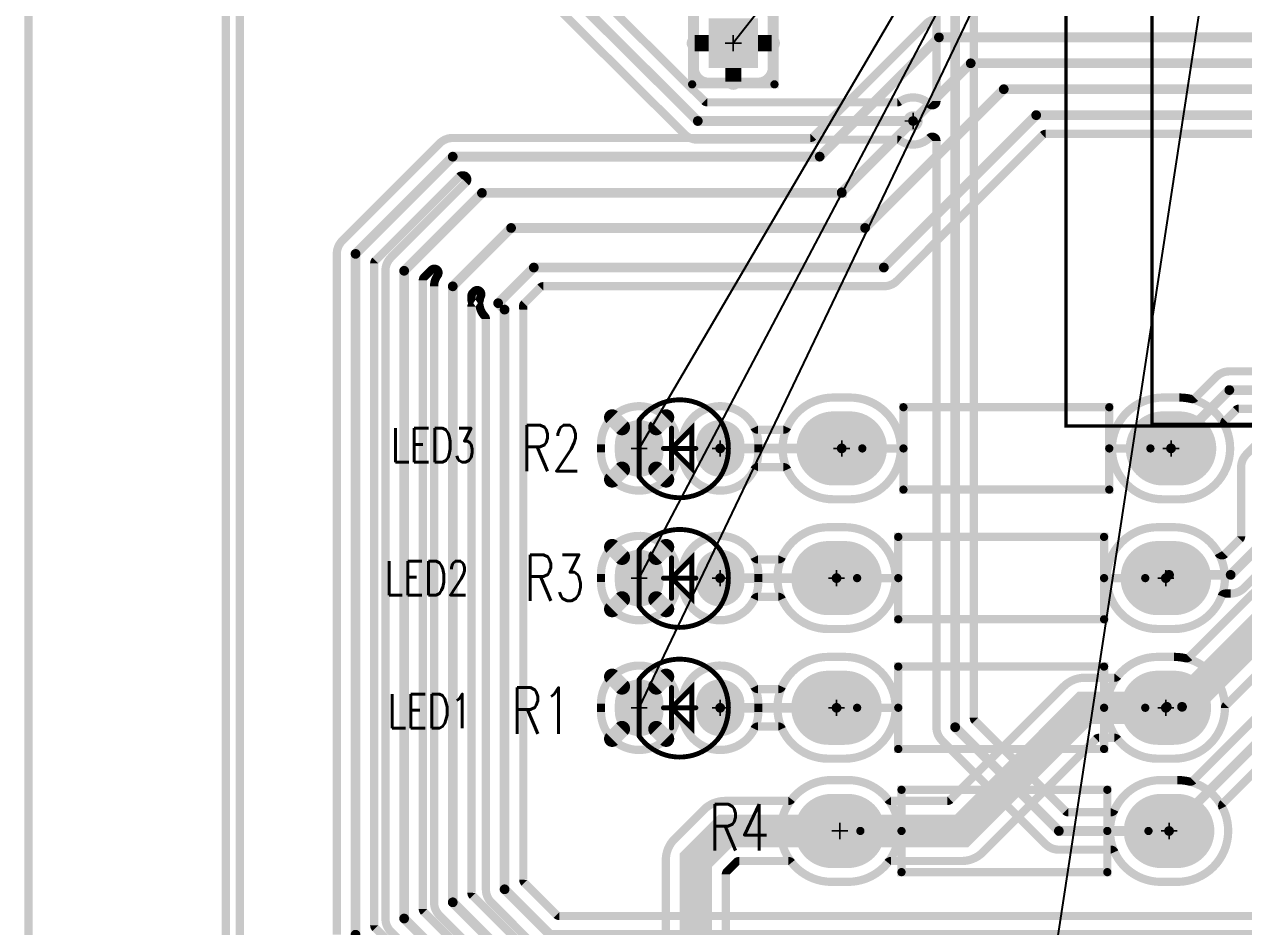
# Model space of a CAD drawing. Extents: x -6 to 155, y -5 to 91.
# Drawn here: x -6.22 to 31.4, y 27.25 to 55.08 of the extents above; entities that cross this region are included whole.
import ezdxf
from ezdxf.enums import TextEntityAlignment as Align

# ---------------------------------------------------------------- set-up
doc = ezdxf.new("R2010")
doc.units = 0
for name, pattern in [('SIG_10', [2, 1, 1]), ('SIG_11', [2, 1, 1]), ('SIG_12', [2, 1, 1]), ('SIG_13', [2, 1, 1]), ('SIG_4', [2, 1, 1]), ('SIG_5', [2, 1, 1]), ('SIG_55', [2, 1, 1]), ('SIG_56', [2, 1, 1]), ('SIG_6', [2, 1, 1]), ('SIG_7', [2, 1, 1]), ('SIG_8', [2, 1, 1]), ('SIG_9', [2, 1, 1])]:
    doc.linetypes.add(name, pattern=pattern)
for name, color, linetype in [('2D_LINE_02', 4, 'CONTINUOUS'), ('2D_LINE_26', 3, 'CONTINUOUS'), ('2D_LINE_27', 6, 'CONTINUOUS'), ('BOARD_OUTLINE_00', 254, 'CONTINUOUS'), ('DRIL_PLTE_THRU_01', 56, 'CONTINUOUS'), ('DRIL_PLTE_THRU_02', 136, 'CONTINUOUS'), ('DRIL_SYMBOL', 254, 'CONTINUOUS'), ('LINK_00', 6, 'CONTINUOUS'), ('PADS_BOT', 4, 'CONTINUOUS'), ('PADS_INNER', 2, 'CONTINUOUS'), ('PADS_TOP', 2, 'CONTINUOUS'), ('PART_NAME_01', 254, 'CONTINUOUS'), ('PART_TOP_2DLINE_00', 3, 'CONTINUOUS'), ('POUR_OUTLINE_01', 56, 'CONTINUOUS'), ('POUR_OUTLINE_02', 136, 'CONTINUOUS'), ('POUR_PADTHERM_02', 136, 'CONTINUOUS'), ('POUR_VOID_01', 56, 'CONTINUOUS'), ('POUR_VOID_02', 136, 'CONTINUOUS'), ('TRACE_01', 2, 'CONTINUOUS'), ('TRACE_02', 4, 'CONTINUOUS'), ('VIAPTS', 2, 'CONTINUOUS')]:
    doc.layers.add(name, color=color, linetype=linetype)
doc.styles.add('W0$2', font='simplex', dxfattribs={"width": 0.75})
doc.styles.add('W0$2032', font='simplex', dxfattribs={"width": 0.75})

# ---------------------------------------------------------------- blocks, each defined once
blk = doc.blocks.new('BOARD_16')
at = {"layer": 'BOARD_OUTLINE_00', "const_width": 0.254}
blk.add_lwpolyline([(77.2, -62.6), (87.2, -62.6), (87.2, -54.6), (201.2, -54.6), (201.2, -64.6), (210.2, -64.6), (210.2, -132.26), (201.2, -132.26), (201.2, -140.6), (87.2, -140.6), (87.2, -132.6), (77.2, -132.6)], close=True, dxfattribs=at)
blk = doc.blocks.new('SMOOTH_0$1')
at = {"const_width": 0.05}
blk.add_lwpolyline([(-0.025, 0, 1), (0.025, 0, 1)], format="xyb", close=True, dxfattribs=at)
blk = doc.blocks.new('DRAWING_17')
at = {"layer": '2D_LINE_02', "const_width": 0.1}
blk.add_lwpolyline([(0.545, 0), (78.475, 0), (78.475, -36.475), (0.545, -36.475)], close=True, dxfattribs=at)
at = {"layer": '2D_LINE_02'}
blk.add_blockref('SMOOTH_0$1', (0.545, -36.475), dxfattribs=at)
blk = doc.blocks.new('DRAWING_39')
at = {"layer": '2D_LINE_26', "const_width": 0.1}
blk.add_lwpolyline([(-2, 0), (78.475, 0), (78.475, -36.475), (-2, -36.475)], close=True, dxfattribs=at)
at = {"layer": '2D_LINE_26'}
blk.add_blockref('SMOOTH_0$1', (-2, -36.475), dxfattribs=at)
blk = doc.blocks.new('DRAWING_40')
at = {"layer": '2D_LINE_27', "const_width": 0.254}
blk.add_lwpolyline([(6.5, -3.5), (151.5, -3.5), (151.5, -99.5), (6.5, -99.5)], close=True, dxfattribs=at)
blk = doc.blocks.new('POUR_VOID_158')
at = {"layer": 'POUR_VOID_02', "const_width": 0.254}
blk.add_lwpolyline([(38.543, 44.833, -7.497387), (39.167, 44.833, 0.764635), (39.167, 44.587, -0.721576), (39.292, 42.334, 0.827623), (39.338, 42.089), (39.617, 42.089, -0.414214), (40.044, 41.662), (40.044, 40.138, -0.414214), (39.617, 39.711), (38.093, 39.711, -0.414214), (37.666, 40.138), (37.666, 41.662, -0.414214), (38.093, 42.089), (38.372, 42.089, 0.827623), (38.418, 42.334, -0.721576), (38.543, 44.587, 0.764635)], format="xyb", close=True, dxfattribs=at)
blk = doc.blocks.new('POUR_OUTLINE_157')
at = {"layer": 'POUR_OUTLINE_02', "const_width": 0.254}
blk.add_lwpolyline([(45.123, 39.112), (45.123, 47.308, 0.198912), (45.086, 47.398), (44.298, 48.186, 0.198912), (44.208, 48.223), (36.9, 48.223, -0.198912), (36.492, 48.392), (35.292, 49.592, -0.198912), (35.123, 50), (35.123, 51.138, 0.257032), (35.064, 51.246, -0.652293), (35.388, 53.398, 0.764635), (35.388, 53.643, -0.187436), (34.695, 54.154, 0.257032), (34.588, 54.213), (34.515, 54.213, 0.198912), (34.425, 54.176), (33.974, 53.725, 0.198912), (33.937, 53.635), (33.937, 43.163, 0.199802), (33.975, 43.073), (37.961, 39.114, 0.198023), (38.05, 39.077), (43.917, 39.077, 0.151577), (43.988, 39.099, -0.357727), (44.907, 39.021, 0.6635)], format="xyb", close=True, dxfattribs=at)
blk.add_blockref('POUR_VOID_158', (0, 0))
blk = doc.blocks.new('POUR_VOID_139')
at = {"layer": 'POUR_VOID_02', "const_width": 0.254}
blk.add_lwpolyline([(62.57, 24.157, -1), (62.57, 22.303), (55.937, 22.303, 0.198912), (55.847, 22.266), (54.061, 20.48, 0.197441), (54.024, 20.391, -0.412556), (52.454, 18.83), (51.946, 18.83, -1), (51.946, 21.97), (52.454, 21.97, -0.056436), (52.805, 21.93, 0.258248), (52.923, 21.964), (54.845, 23.885, -0.198912), (55.5, 24.157)], format="xyb", close=True, dxfattribs=at)
blk = doc.blocks.new('POUR_VOID_135')
at = {"layer": 'POUR_VOID_02', "const_width": 0.254}
blk.add_lwpolyline([(52.614, 29.97, -1), (52.614, 26.83), (52.106, 26.83, -1), (52.106, 29.97)], format="xyb", close=True, dxfattribs=at)
blk = doc.blocks.new('POUR_VOID_134')
at = {"layer": 'POUR_VOID_02', "const_width": 0.254}
blk.add_lwpolyline([(52.454, 25.97, -1), (52.454, 22.83), (51.946, 22.83, -1), (51.946, 25.97)], format="xyb", close=True, dxfattribs=at)
blk = doc.blocks.new('POUR_VOID_133')
at = {"layer": 'POUR_VOID_02', "const_width": 0.254}
blk.add_lwpolyline([(39.627, 28.525), (39.627, 28.275, -0.865103), (37.322, 27.94, 0.746091), (37.078, 27.94, -0.865103), (34.773, 28.275), (34.773, 28.525, -0.865103), (37.078, 28.86, 0.746091), (37.322, 28.86, -0.865103)], format="xyb", close=True, dxfattribs=at)
blk = doc.blocks.new('POUR_VOID_132')
at = {"layer": 'POUR_VOID_02', "const_width": 0.254}
blk.add_lwpolyline([(39.627, 24.525), (39.627, 24.275, -0.865103), (37.322, 23.94, 0.746091), (37.078, 23.94, -0.865103), (34.773, 24.275), (34.773, 24.525, -0.865103), (37.078, 24.86, 0.746091), (37.322, 24.86, -0.865103)], format="xyb", close=True, dxfattribs=at)
blk = doc.blocks.new('POUR_VOID_131')
at = {"layer": 'POUR_VOID_02', "const_width": 0.254}
blk.add_lwpolyline([(39.627, 20.525), (39.627, 20.275, -0.865103), (37.322, 19.94, 0.746091), (37.078, 19.94, -0.865103), (34.773, 20.275), (34.773, 20.525, -0.865103), (37.078, 20.86, 0.746091), (37.322, 20.86, -0.865103)], format="xyb", close=True, dxfattribs=at)
blk = doc.blocks.new('POUR_VOID_130')
at = {"layer": 'POUR_VOID_02', "const_width": 0.254}
blk.add_lwpolyline([(42.454, 29.97, -1), (42.454, 26.83), (41.946, 26.83, -1), (41.946, 29.97)], format="xyb", close=True, dxfattribs=at)
blk = doc.blocks.new('POUR_VOID_129')
at = {"layer": 'POUR_VOID_02', "const_width": 0.254}
blk.add_lwpolyline([(42.294, 25.97, -1), (42.294, 22.83), (41.786, 22.83, -1), (41.786, 25.97)], format="xyb", close=True, dxfattribs=at)
blk = doc.blocks.new('POUR_VOID_128')
at = {"layer": 'POUR_VOID_02', "const_width": 0.254}
blk.add_lwpolyline([(42.294, 21.97, -1), (42.294, 18.83), (41.786, 18.83, -1), (41.786, 21.97)], format="xyb", close=True, dxfattribs=at)
blk = doc.blocks.new('POUR_VOID_126')
at = {"layer": 'POUR_VOID_02', "const_width": 0.254}
blk.add_lwpolyline([(46.277, 47.6), (46.277, 20.092, 0.198912), (46.314, 20.002), (49.102, 17.214, 0.198912), (49.192, 17.177), (50.502, 17.177, 0.293795), (50.617, 17.251, -0.293795), (52.046, 18.17), (52.554, 18.17, -1), (52.554, 15.03), (52.046, 15.03, -0.293795), (50.617, 15.949, 0.293795), (50.502, 16.023), (48.9, 16.023, -0.198912), (48.492, 16.192), (45.292, 19.392, -0.198912), (45.123, 19.8), (45.123, 37.888, 0.6635), (44.907, 37.979, -0.357727), (43.988, 37.901, 0.151577), (43.917, 37.923), (37.76, 37.923, -0.198024), (37.353, 38.091), (32.953, 42.461, -0.199801)], format="xyb", dxfattribs=at)
blk = doc.blocks.new('POUR_VOID_124')
at = {"layer": 'POUR_VOID_02', "const_width": 0.254}
blk.add_lwpolyline([(36.773, 4), (36.773, 15.7, -0.198912), (37.045, 16.355), (37.945, 17.255, -0.198912), (38.6, 17.527), (40.556, 17.527, 0.229047), (40.656, 17.575, -0.229048), (41.886, 18.17), (42.394, 18.17, -1), (42.394, 15.03), (41.886, 15.03, -0.229048), (40.656, 15.625, 0.229047), (40.556, 15.673), (39.037, 15.673, 0.198912), (38.947, 15.636), (38.664, 15.353, 0.198912), (38.627, 15.263), (38.627, 4.437, 0.198912)], format="xyb", dxfattribs=at)
blk = doc.blocks.new('POUR_OUTLINE_98')
at = {"layer": 'POUR_OUTLINE_02', "const_width": 0.254}
blk.add_lwpolyline([(146.646, 71.973), (33.754, 71.973, 0.414214), (33.627, 71.846), (33.627, 64.4, -0.414214), (33.2, 63.973), (23.754, 63.973, 0.414214), (23.627, 63.846), (23.627, -5.046, 0.414214), (23.754, -5.173), (33.2, -5.173, -0.414214), (33.627, -5.6), (33.627, -13.046, 0.414214), (33.754, -13.173), (146.646, -13.173, 0.414214)], format="xyb", dxfattribs=at)
for name in ['POUR_VOID_126', 'POUR_VOID_130', 'POUR_VOID_135', 'POUR_VOID_133', 'POUR_VOID_129', 'POUR_VOID_134', 'POUR_VOID_132', 'POUR_VOID_139', 'POUR_VOID_124', 'POUR_VOID_131', 'POUR_VOID_128']:
    blk.add_blockref(name, (0, 0))
blk = doc.blocks.new('POUR_PADTHERM_181')
at = {"layer": 'POUR_PADTHERM_02', "const_width": 0.25}
for points in [[(35.029, 29.269), (35.331, 28.967, 1), (35.508, 29.144), (35.206, 29.446, 1), (35.029, 29.269)], [(36.694, 29.446), (36.392, 29.144, 1), (36.569, 28.967), (36.871, 29.269, 1), (36.694, 29.446)], [(35.206, 27.354), (35.508, 27.656, 1), (35.331, 27.833), (35.029, 27.531, 1), (35.206, 27.354)], [(36.871, 27.531), (36.569, 27.833, 1), (36.392, 27.656), (36.694, 27.354, 1), (36.871, 27.531)]]:
    blk.add_lwpolyline(points, format="xyb", dxfattribs=at)
blk = doc.blocks.new('POUR_PADTHERM_182')
at = {"layer": 'POUR_PADTHERM_02', "const_width": 0.25}
for points in [[(35.029, 25.269), (35.331, 24.967, 1), (35.508, 25.144), (35.206, 25.446, 1), (35.029, 25.269)], [(36.694, 25.446), (36.392, 25.144, 1), (36.569, 24.967), (36.871, 25.269, 1), (36.694, 25.446)], [(35.206, 23.354), (35.508, 23.656, 1), (35.331, 23.833), (35.029, 23.531, 1), (35.206, 23.354)], [(36.871, 23.531), (36.569, 23.833, 1), (36.392, 23.656), (36.694, 23.354, 1), (36.871, 23.531)]]:
    blk.add_lwpolyline(points, format="xyb", dxfattribs=at)
blk = doc.blocks.new('POUR_PADTHERM_200')
at = {"layer": 'POUR_PADTHERM_02', "const_width": 0.25}
for points in [[(35.029, 21.269), (35.331, 20.967, 1), (35.508, 21.144), (35.206, 21.446, 1), (35.029, 21.269)], [(36.694, 21.446), (36.392, 21.144, 1), (36.569, 20.967), (36.871, 21.269, 1), (36.694, 21.446)], [(35.206, 19.354), (35.508, 19.656, 1), (35.331, 19.833), (35.029, 19.531, 1), (35.206, 19.354)], [(36.871, 19.531), (36.569, 19.833, 1), (36.392, 19.656), (36.694, 19.354, 1), (36.871, 19.531)]]:
    blk.add_lwpolyline(points, format="xyb", dxfattribs=at)
blk = doc.blocks.new('POUR_PADTHERM_177')
at = {"layer": 'POUR_PADTHERM_02', "const_width": 0.25}
for points in [[(37.666, 40.775), (38.093, 40.775, 1), (38.093, 41.025), (37.666, 41.025, 1), (37.666, 40.775)], [(40.044, 41.025), (39.617, 41.025, 1), (39.617, 40.775), (40.044, 40.775, 1), (40.044, 41.025)], [(38.98, 39.711), (38.98, 40.138, 1), (38.73, 40.138), (38.73, 39.711, 1), (38.98, 39.711)]]:
    blk.add_lwpolyline(points, format="xyb", dxfattribs=at)
blk = doc.blocks.new('POUR_HEADER_0')
for name in ['POUR_OUTLINE_98', 'POUR_OUTLINE_157', 'POUR_PADTHERM_177', 'POUR_PADTHERM_181', 'POUR_PADTHERM_182', 'POUR_PADTHERM_200']:
    blk.add_blockref(name, (-33.2, -64.3))
blk = doc.blocks.new('POUR_VOID_57')
at = {"layer": 'POUR_VOID_01', "const_width": 0.254}
for points in [[(68.598, 10.823), (31.2, 10.823, -0.198912), (30.792, 10.992), (28.292, 13.492, -0.198912), (28.123, 13.9), (28.123, 33.88, -0.198912), (28.292, 34.288), (30.61, 36.606, 0.668179), (30.52, 36.823), (30.492, 36.823, 0.198912), (30.402, 36.786), (27.814, 34.198, 0.198912), (27.777, 34.108), (27.777, 13.692, 0.198912), (27.814, 13.602), (32.362, 9.054, 0.198912), (32.452, 9.017), (45.947, 9.017, 0.283718), (46.06, 9.087, -0.629371), (48.662, 9.041, 0.293284), (48.777, 8.967), (58.623, 8.967, 0.293284)], [(26.623, 13.4), (26.623, 34.4, -0.198912), (26.792, 34.808), (29.792, 37.808, -0.198912), (30.2, 37.977), (41.228, 37.977, 0.198912), (41.318, 38.014), (44.792, 41.488, -0.198912), (45.2, 41.657)], [(40.044, 41.662), (40.044, 40.138, -0.414214), (39.617, 39.711), (38.093, 39.711, -0.414214), (37.666, 40.138), (37.666, 41.662, -0.414214)], [(56.102, 19.586), (53.976, 17.46, 0.324921), (53.953, 17.313, -0.560028), (52.554, 15.03), (52.046, 15.03, -1), (52.046, 18.17), (52.554, 18.17, -0.059506), (52.924, 18.126, 0.261513), (53.043, 18.159), (55.492, 20.608, -0.198912)], [(55.508, 24.992), (54.608, 24.092, -0.198912), (54.2, 23.923), (54.04, 23.923, 0.311225), (53.921, 23.841, -0.311226), (52.454, 22.83), (51.946, 22.83, -1), (51.946, 25.97), (52.454, 25.97, -0.271338), (53.823, 25.168, 0.497078), (54.024, 25.14), (54.486, 25.602, 0.198912), (54.523, 25.692), (54.523, 27.815, -0.198912), (54.692, 28.223), (55.875, 29.406, 0.668179)], [(55.785, 29.623), (54.452, 29.623, 0.198912), (54.362, 29.586), (54.036, 29.26, 0.324921), (54.013, 29.113, -0.560028), (52.614, 26.83), (52.106, 26.83, -1), (52.106, 29.97), (52.614, 29.97, -0.059506), (52.984, 29.926, 0.261513), (53.103, 29.959), (53.752, 30.608, -0.198912), (54.16, 30.777), (60.393, 30.777, 0.198912)], [(59.131, 38.103), (48.492, 38.103, 0.198912), (48.402, 38.066), (43.908, 33.572, -0.198912), (43.5, 33.403), (32.992, 33.403, 0.198912), (32.902, 33.366), (32.406, 32.87, 0.235674), (32.37, 32.762, -0.035115), (32.376, 32.681), (32.376, 15.093, 0.198912), (32.413, 15.003), (33.402, 14.014, 0.198912), (33.492, 13.977), (109.6, 13.977, -0.198912)]]:
    blk.add_lwpolyline(points, format="xyb", dxfattribs=at)
blk = doc.blocks.new('POUR_VOID_36')
at = {"layer": 'POUR_VOID_01', "const_width": 0.254}
blk.add_lwpolyline([(42.454, 29.97, -1), (42.454, 26.83), (41.946, 26.83, -0.293795), (40.517, 27.749, 0.293795), (40.402, 27.823), (39.618, 27.823, 0.285043), (39.505, 27.752, -0.681464), (37.322, 27.94, 0.746091), (37.078, 27.94, -0.865103), (34.773, 28.275), (34.773, 28.525, -0.865103), (37.078, 28.86, 0.746091), (37.322, 28.86, -0.681464), (39.505, 29.048, 0.285043), (39.618, 28.977), (40.402, 28.977, 0.293795), (40.517, 29.051, -0.293795), (41.946, 29.97)], format="xyb", close=True, dxfattribs=at)
blk = doc.blocks.new('POUR_VOID_35')
at = {"layer": 'POUR_VOID_01', "const_width": 0.254}
blk.add_lwpolyline([(42.294, 25.97, -1), (42.294, 22.83), (41.786, 22.83, -0.293795), (40.357, 23.749, 0.293795), (40.242, 23.823), (39.618, 23.823, 0.285043), (39.505, 23.752, -0.681464), (37.322, 23.94, 0.746091), (37.078, 23.94, -0.865103), (34.773, 24.275), (34.773, 24.525, -0.865103), (37.078, 24.86, 0.746091), (37.322, 24.86, -0.681464), (39.505, 25.048, 0.285043), (39.618, 24.977), (40.242, 24.977, 0.293795), (40.357, 25.051, -0.293795), (41.786, 25.97)], format="xyb", close=True, dxfattribs=at)
blk = doc.blocks.new('POUR_VOID_34')
at = {"layer": 'POUR_VOID_01', "const_width": 0.254}
blk.add_lwpolyline([(42.294, 21.97, -1), (42.294, 18.83), (41.786, 18.83, -0.293795), (40.357, 19.749, 0.293795), (40.242, 19.823), (39.618, 19.823, 0.285043), (39.505, 19.752, -0.681464), (37.322, 19.94, 0.746091), (37.078, 19.94, -0.865103), (34.773, 20.275), (34.773, 20.525, -0.865103), (37.078, 20.86, 0.746091), (37.322, 20.86, -0.681464), (39.505, 21.048, 0.285043), (39.618, 20.977), (40.242, 20.977, 0.293795), (40.357, 21.051, -0.293795), (41.786, 21.97)], format="xyb", close=True, dxfattribs=at)
blk = doc.blocks.new('POUR_VOID_33')
at = {"layer": 'POUR_VOID_01', "const_width": 0.254}
blk.add_lwpolyline([(52.454, 21.97, -1), (52.454, 18.83), (51.946, 18.83, -0.229048), (50.716, 19.425, 0.229047), (50.616, 19.473), (50.137, 19.473, 0.198912), (50.047, 19.436), (46.555, 15.945, -0.198912), (45.9, 15.673), (43.724, 15.673, 0.229047), (43.624, 15.625, -0.229048), (42.394, 15.03), (41.886, 15.03, -1), (41.886, 18.17), (42.394, 18.17, -0.229048), (43.624, 17.575, 0.229047), (43.724, 17.527), (45.463, 17.527, 0.198912), (45.553, 17.564), (49.045, 21.055, -0.198912), (49.7, 21.327), (50.616, 21.327, 0.229047), (50.716, 21.375, -0.229048), (51.946, 21.97)], format="xyb", close=True, dxfattribs=at)
blk = doc.blocks.new('POUR_OUTLINE_22')
at = {"layer": 'POUR_OUTLINE_01', "const_width": 0.254}
blk.add_lwpolyline([(146.646, 71.973), (33.754, 71.973, 0.414214), (33.627, 71.846), (33.627, 64.4, -0.414214), (33.2, 63.973), (23.754, 63.973, 0.414214), (23.627, 63.846), (23.627, -5.046, 0.414214), (23.754, -5.173), (33.2, -5.173, -0.414214), (33.627, -5.6), (33.627, -13.046, 0.414214), (33.754, -13.173), (146.646, -13.173, 0.414214)], format="xyb", dxfattribs=at)
for name in ['POUR_VOID_57', 'POUR_VOID_36', 'POUR_VOID_35', 'POUR_VOID_34', 'POUR_VOID_33']:
    blk.add_blockref(name, (0, 0))
blk = doc.blocks.new('POUR_OUTLINE_62')
at = {"layer": 'POUR_OUTLINE_01', "const_width": 0.254}
blk.add_lwpolyline([(31.5, 11.977, 0.668179), (31.59, 12.194), (29.792, 13.992, -0.198912), (29.623, 14.4), (29.623, 33.4, -0.160117), (29.735, 33.742, 0.927529), (29.543, 33.907), (29.314, 33.678, 0.198912), (29.277, 33.588), (29.277, 14.192, 0.198912), (29.314, 14.102), (31.402, 12.014, 0.198912), (31.492, 11.977)], format="xyb", close=True, dxfattribs=at)
blk = doc.blocks.new('POUR_OUTLINE_63')
at = {"layer": 'POUR_OUTLINE_01', "const_width": 0.254}
blk.add_lwpolyline([(32.5, 12.977, 0.668179), (32.59, 13.194), (31.391, 14.393, -0.198912), (31.222, 14.801), (31.222, 32.39, 0.194879), (31.186, 32.478, -0.155964), (31.03, 32.793, 0.211855), (30.974, 32.88, 0.211855), (31.03, 32.967, -0.063547), (31.07, 33.107, 0.825772), (30.863, 33.247), (30.814, 33.198, 0.198912), (30.777, 33.108), (30.777, 32.986, 0.251636), (30.834, 32.88, 0.251636), (30.777, 32.774), (30.777, 14.692, 0.198912), (30.814, 14.602), (32.402, 13.014, 0.198912), (32.492, 12.977)], format="xyb", close=True, dxfattribs=at)
blk = doc.blocks.new('POUR_HEADER_1')
for name in ['POUR_OUTLINE_22', 'POUR_OUTLINE_62', 'POUR_OUTLINE_63']:
    blk.add_blockref(name, (-32.3, -65.7))
blk = doc.blocks.new('SMOOTH_0$254')
at = {"const_width": 0.127}
blk.add_lwpolyline([(-0.0635, 0, 1), (0.0635, 0, 1)], format="xyb", close=True, dxfattribs=at)
blk = doc.blocks.new('PART_BODY_TOP_31')
at = {"layer": 'PART_TOP_2DLINE_00', "const_width": 0.254}
blk.add_lwpolyline([(1.905, 1.27), (1.905, -1.27), (8.255, -1.27), (8.255, 1.27)], close=True, dxfattribs=at)
for points in [[(1.905, 0), (0.635, 0)], [(8.255, 0), (9.525, 0)]]:
    blk.add_lwpolyline(points, dxfattribs=at)
at = {"layer": 'PART_TOP_2DLINE_00'}
for p in [(1.905, 1.27), (8.255, 1.27), (0.635, 0), (1.905, 0), (8.255, 0), (9.525, 0), (1.905, -1.27), (8.255, -1.27)]:
    blk.add_blockref('SMOOTH_0$254', p, dxfattribs=at)
blk = doc.blocks.new('DRIL_SYMBOL_1$0668')
at = {"layer": 'DRIL_SYMBOL', "const_width": 0.0508}
for points in [[(-0.254, 0), (0.254, 0)], [(0, -0.254), (0, 0.254)]]:
    blk.add_lwpolyline(points, dxfattribs=at)
blk = doc.blocks.new('DRIL_HOLE_1$0668')
at = {"const_width": 0.5334}
blk.add_lwpolyline([(-0.2667, 0, 1), (0.2667, 0, 1)], format="xyb", close=True, dxfattribs=at)
blk.add_blockref('DRIL_SYMBOL_1$0668', (0, 0))
blk = doc.blocks.new('PAD_1')
at = {"const_width": 0.762}
blk.add_lwpolyline([(0, -0.381, 1), (0, 0.381, 1)], format="xyb", close=True, dxfattribs=at)
blk = doc.blocks.new('PAD_13')
at = {"const_width": 1.143}
blk.add_lwpolyline([(-0.254, -0.5715), (0.254, -0.5715, 1), (0.254, 0.5715), (-0.254, 0.5715, 1)], format="xyb", close=True, dxfattribs=at)
blk = doc.blocks.new('STK_TOP_42')
at = {"layer": 'DRIL_PLTE_THRU_01'}
blk.add_blockref('DRIL_HOLE_1$0668', (0, 0), dxfattribs=at)
at = {"layer": 'DRIL_PLTE_THRU_02'}
blk.add_blockref('DRIL_HOLE_1$0668', (0, 0), dxfattribs=at)
at = {"layer": 'PADS_BOT'}
blk.add_blockref('PAD_13', (0, 0), dxfattribs=at)
at = {"layer": 'PADS_INNER'}
blk.add_blockref('PAD_1', (0, 0), dxfattribs=at)
at = {"layer": 'PADS_TOP'}
blk.add_blockref('PAD_13', (0, 0), dxfattribs=at)
blk = doc.blocks.new('SYM_TOP_16')
for name, p in [('STK_TOP_42', (0, 0)), ('PART_BODY_TOP_31', (0, 0)), ('STK_TOP_42', (10.16, 0))]:
    blk.add_blockref(name, p)
blk = doc.blocks.new('PART_TOP_16')
blk.add_blockref('SYM_TOP_16', (0, 0))
at = {"layer": 'PART_NAME_01', "style": 'W0$2032', "width": 0.75}
blk.add_text('R2', height=1.4224, dxfattribs=at).set_placement((-9.9, -0.7))
blk = doc.blocks.new('SMOOTH_0$15')
at = {"const_width": 0.075}
blk.add_lwpolyline([(-0.0375, 0, 1), (0.0375, 0, 1)], format="xyb", close=True, dxfattribs=at)
blk = doc.blocks.new('PART_BODY_TOP_24')
at = {"layer": 'PART_TOP_2DLINE_00', "const_width": 0.15}
blk.add_lwpolyline([(-1.25, 0.875), (-1.25, -0.875, 0.516691), (1.25, -0.875, 0.291), (1.25, 0.875, 0.500217)], format="xyb", close=True, dxfattribs=at)
for points in [[(-0.25, 0), (0.375, 0.625), (0.375, -0.625), (-0.25, 0)], [(-0.25, 0.625), (-0.25, -0.625)], [(-0.5, 0), (0.5, 0)]]:
    blk.add_lwpolyline(points, dxfattribs=at)
at = {"layer": 'PART_TOP_2DLINE_00'}
for p in [(-1.25, 0.875), (1.25, 0.875), (-0.25, 0.625), (0.375, 0.625), (-0.5, 0), (-0.25, 0), (-0.25, 0), (0.5, 0), (-0.25, -0.625), (0.375, -0.625), (-1.25, -0.875), (1.25, -0.875)]:
    blk.add_blockref('SMOOTH_0$15', p, dxfattribs=at)
blk = doc.blocks.new('DRIL_SYMBOL_0$9')
at = {"layer": 'DRIL_SYMBOL', "const_width": 0.0508}
for points in [[(-0.254, 0), (0.254, 0)], [(0, -0.254), (0, 0.254)]]:
    blk.add_lwpolyline(points, dxfattribs=at)
blk = doc.blocks.new('DRIL_HOLE_0$9')
at = {"const_width": 0.45}
blk.add_lwpolyline([(-0.225, 0, 1), (0.225, 0, 1)], format="xyb", close=True, dxfattribs=at)
blk.add_blockref('DRIL_SYMBOL_0$9', (0, 0))
blk = doc.blocks.new('PAD_14')
at = {"const_width": 0.75}
blk.add_lwpolyline([(0, -0.375, 1), (0, 0.375, 1)], format="xyb", close=True, dxfattribs=at)
blk = doc.blocks.new('PAD_15')
at = {"const_width": 0.75}
blk.add_lwpolyline([(-0.125, -0.375), (0.125, -0.375, 1), (0.125, 0.375), (-0.125, 0.375, 1)], format="xyb", close=True, dxfattribs=at)
blk = doc.blocks.new('STK_TOP_24')
at = {"layer": 'DRIL_PLTE_THRU_01'}
blk.add_blockref('DRIL_HOLE_0$9', (0, 0), dxfattribs=at)
at = {"layer": 'DRIL_PLTE_THRU_02'}
blk.add_blockref('DRIL_HOLE_0$9', (0, 0), dxfattribs=at)
at = {"layer": 'PADS_BOT', "rotation": 90}
blk.add_blockref('PAD_15', (0, 0), dxfattribs=at)
at = {"layer": 'PADS_INNER'}
blk.add_blockref('PAD_14', (0, 0), dxfattribs=at)
at = {"layer": 'PADS_TOP', "rotation": 90}
blk.add_blockref('PAD_15', (0, 0), dxfattribs=at)
blk = doc.blocks.new('SYM_TOP_9')
for name, p in [('PART_BODY_TOP_24', (0, 0)), ('STK_TOP_24', (-1.25, 0)), ('STK_TOP_24', (1.25, 0))]:
    blk.add_blockref(name, p)
blk = doc.blocks.new('PART_TOP_17')
blk.add_blockref('SYM_TOP_9', (0, 0))
at = {"layer": 'PART_NAME_01', "style": 'W0$2', "width": 0.75}
blk.add_text('LED1', height=1.05, dxfattribs=at).set_placement((-9, -0.1), align=Align.MIDDLE_LEFT)
blk = doc.blocks.new('PART_TOP_28')
blk.add_blockref('SYM_TOP_16', (0, 0))
at = {"layer": 'PART_NAME_01', "style": 'W0$2032', "width": 0.75}
blk.add_text('R1', height=1.4224, rotation=180, dxfattribs=at).set_placement((20.2, 0.8))
blk = doc.blocks.new('PART_TOP_29')
blk.add_blockref('SYM_TOP_9', (0, 0))
at = {"layer": 'PART_NAME_01', "style": 'W0$2', "width": 0.75}
blk.add_text('LED2', height=1.05, dxfattribs=at).set_placement((-9.1, 0), align=Align.MIDDLE_LEFT)
blk = doc.blocks.new('PART_TOP_30')
blk.add_blockref('SYM_TOP_16', (0, 0))
at = {"layer": 'PART_NAME_01', "style": 'W0$2032', "width": 0.75}
blk.add_text('R3', height=1.4224, rotation=180, dxfattribs=at).set_placement((19.8, 0.7))
blk = doc.blocks.new('PART_TOP_31')
blk.add_blockref('SYM_TOP_9', (0, 0))
at = {"layer": 'PART_NAME_01', "style": 'W0$2', "width": 0.75}
blk.add_text('LED3', height=1.05, dxfattribs=at).set_placement((-8.9, 0.1), align=Align.MIDDLE_LEFT)
blk = doc.blocks.new('PART_BODY_TOP_28')
at = {"layer": 'PART_TOP_2DLINE_00', "const_width": 0.254}
blk.add_lwpolyline([(-1.27, 1.27), (6.35, 1.27), (6.35, -1.27), (-1.27, -1.27)], close=True, dxfattribs=at)
at = {"layer": 'PART_TOP_2DLINE_00'}
for p in [(-1.27, 1.27), (6.35, 1.27), (-1.27, -1.27), (6.35, -1.27)]:
    blk.add_blockref('SMOOTH_0$254', p, dxfattribs=at)
blk = doc.blocks.new('DRIL_SYMBOL_0$889')
at = {"layer": 'DRIL_SYMBOL', "const_width": 0.0508}
for points in [[(-0.254, 0), (0.254, 0)], [(0, -0.254), (0, 0.254)]]:
    blk.add_lwpolyline(points, dxfattribs=at)
blk = doc.blocks.new('DRIL_HOLE_0$889')
at = {"const_width": 0.4445}
blk.add_lwpolyline([(-0.22225, 0, 1), (0.22225, 0, 1)], format="xyb", close=True, dxfattribs=at)
blk.add_blockref('DRIL_SYMBOL_0$889', (0, 0))
blk = doc.blocks.new('PAD_2')
at = {"const_width": 1.524}
blk.add_lwpolyline([(-0.762, 0), (0.762, 0)], dxfattribs=at)
blk = doc.blocks.new('STK_TOP_14')
at = {"layer": 'DRIL_PLTE_THRU_01'}
blk.add_blockref('DRIL_HOLE_0$889', (0, 0), dxfattribs=at)
at = {"layer": 'DRIL_PLTE_THRU_02'}
blk.add_blockref('DRIL_HOLE_0$889', (0, 0), dxfattribs=at)
at = {"layer": 'PADS_BOT'}
blk.add_blockref('PAD_2', (0, 0), dxfattribs=at)
at = {"layer": 'PADS_INNER'}
blk.add_blockref('PAD_1', (0, 0), dxfattribs=at)
at = {"layer": 'PADS_TOP'}
blk.add_blockref('PAD_2', (0, 0), dxfattribs=at)
blk = doc.blocks.new('STK_TOP_13')
at = {"layer": 'DRIL_PLTE_THRU_01'}
blk.add_blockref('DRIL_HOLE_0$889', (0, 0), dxfattribs=at)
at = {"layer": 'DRIL_PLTE_THRU_02'}
blk.add_blockref('DRIL_HOLE_0$889', (0, 0), dxfattribs=at)
at = {"layer": 'PADS_BOT'}
blk.add_blockref('PAD_1', (0, 0), dxfattribs=at)
at = {"layer": 'PADS_INNER'}
blk.add_blockref('PAD_1', (0, 0), dxfattribs=at)
at = {"layer": 'PADS_TOP'}
blk.add_blockref('PAD_1', (0, 0), dxfattribs=at)
blk = doc.blocks.new('SYM_TOP_13')
for name, p in [('PART_BODY_TOP_28', (0, 0)), ('STK_TOP_14', (0, 0)), ('STK_TOP_13', (2.54, 0)), ('STK_TOP_13', (5.08, 0))]:
    blk.add_blockref(name, p)
blk = doc.blocks.new('PART_TOP_39')
blk.add_blockref('SYM_TOP_13', (0, 0))
at = {"layer": 'PART_NAME_01', "style": 'W0$2', "width": 0.75}
blk.add_text('J3', height=1.05, rotation=270, dxfattribs=at).set_placement((4.9, 3.455))
blk = doc.blocks.new('PART_TOP_41')
blk.add_blockref('SYM_TOP_16', (0, 0))
at = {"layer": 'PART_NAME_01', "style": 'W0$2032', "width": 0.75}
blk.add_text('R4', height=1.4224, rotation=180, dxfattribs=at).set_placement((14.2, 0.6))
blk = doc.blocks.new('SMOOTH_0$3')
at = {"const_width": 0.15}
blk.add_lwpolyline([(-0.075, 0, 1), (0.075, 0, 1)], format="xyb", close=True, dxfattribs=at)
blk = doc.blocks.new('TRACE_356')
at = {"layer": 'TRACE_02', "linetype": 'SIG_4', "const_width": 0.3}
blk.add_lwpolyline([(21.2, 52.1), (14.56, 52.1), (10.16, 56.47)], dxfattribs=at)
at = {"layer": 'TRACE_02'}
for p in [(10.16, 56.47), (14.56, 52.1), (21.2, 52.1)]:
    blk.add_blockref('SMOOTH_0$3', p, dxfattribs=at)
blk = doc.blocks.new('TRACE_56')
at = {"layer": 'TRACE_01', "linetype": 'SIG_4', "const_width": 0.3}
blk.add_lwpolyline([(5.5, 47.48), (5.5, 27.5), (8, 25), (45.69, 25), (48.65, 22.04)], dxfattribs=at)
at = {"layer": 'TRACE_01'}
for p in [(5.5, 47.48), (5.5, 27.5)]:
    blk.add_blockref('SMOOTH_0$3', p, dxfattribs=at)
blk = doc.blocks.new('TRACE_52')
at = {"layer": 'TRACE_01', "linetype": 'SIG_4', "const_width": 0.3}
blk.add_lwpolyline([(5.5, 47.48), (7.9, 49.88), (19, 49.88), (19, 49.9), (21.2, 52.1)], dxfattribs=at)
at = {"layer": 'TRACE_01'}
for p in [(21.2, 52.1), (19, 49.9), (7.9, 49.88), (19, 49.88), (5.5, 47.48)]:
    blk.add_blockref('SMOOTH_0$3', p, dxfattribs=at)
blk = doc.blocks.new('TRACE_16')
at = {"layer": 'TRACE_01', "linetype": 'SIG_5', "const_width": 0.3}
blk.add_lwpolyline([(4, 27), (4, 48), (7, 51), (18.32, 51), (22, 54.68), (37.285, 54.68)], dxfattribs=at)
at = {"layer": 'TRACE_01'}
for p in [(22, 54.68), (37.285, 54.68), (7, 51), (18.32, 51), (4, 48), (4, 27)]:
    blk.add_blockref('SMOOTH_0$3', p, dxfattribs=at)
blk = doc.blocks.new('TRACE_58')
at = {"layer": 'TRACE_01', "linetype": 'SIG_6', "const_width": 0.3}
blk.add_lwpolyline([(7, 47), (7, 28), (9, 26), (69.19, 26), (73.15, 22.04)], dxfattribs=at)
at = {"layer": 'TRACE_01'}
for p in [(7, 47), (7, 28)]:
    blk.add_blockref('SMOOTH_0$3', p, dxfattribs=at)
blk = doc.blocks.new('TRACE_22')
at = {"layer": 'TRACE_01', "linetype": 'SIG_6', "const_width": 0.3}
blk.add_lwpolyline([(7, 47), (8.8, 48.8), (19.72, 48.8), (24, 53.08), (37.285, 53.08)], dxfattribs=at)
at = {"layer": 'TRACE_01'}
for p in [(24, 53.08), (37.285, 53.08), (8.8, 48.8), (19.72, 48.8), (7, 47)]:
    blk.add_blockref('SMOOTH_0$3', p, dxfattribs=at)
blk = doc.blocks.new('TRACE_64')
at = {"layer": 'TRACE_01', "linetype": 'SIG_7', "const_width": 0.3}
blk.add_lwpolyline([(8.4, 46.48), (8.599, 46.281), (8.599, 28.401), (10, 27), (86.4, 27), (91.3, 22.1), (91.3, 22.04), (97.65, 22.04)], dxfattribs=at)
at = {"layer": 'TRACE_01'}
for p in [(8.4, 46.48), (8.599, 46.281), (8.599, 28.401)]:
    blk.add_blockref('SMOOTH_0$3', p, dxfattribs=at)
blk = doc.blocks.new('TRACE_62')
at = {"layer": 'TRACE_01', "linetype": 'SIG_7', "const_width": 0.3}
blk.add_lwpolyline([(8.4, 46.48), (9.5, 47.58), (20.3, 47.58), (25, 52.28), (37.285, 52.28)], dxfattribs=at)
at = {"layer": 'TRACE_01'}
for p in [(25, 52.28), (37.285, 52.28), (9.5, 47.58), (20.3, 47.58), (8.4, 46.48)]:
    blk.add_blockref('SMOOTH_0$3', p, dxfattribs=at)
blk = doc.blocks.new('SMOOTH_1')
at = {"const_width": 0.5}
blk.add_lwpolyline([(-0.25, 0, 1), (0.25, 0, 1)], format="xyb", close=True, dxfattribs=at)
blk = doc.blocks.new('TRACE_362')
at = {"layer": 'TRACE_02', "linetype": 'SIG_55', "const_width": 1}
blk.add_lwpolyline([(14.5, 17.6), (14.5, 29.3), (15.4, 30.2), (18.94, 30.2)], dxfattribs=at)
at = {"layer": 'TRACE_02'}
for p in [(15.4, 30.2), (18.94, 30.2), (14.5, 29.3), (14.5, 17.6)]:
    blk.add_blockref('SMOOTH_1', p, dxfattribs=at)
blk = doc.blocks.new('DRIL_SYMBOL_0$3')
at = {"layer": 'DRIL_SYMBOL', "const_width": 0.0508}
for points in [[(-0.254, 0), (0.254, 0)], [(0, -0.254), (0, 0.254)]]:
    blk.add_lwpolyline(points, dxfattribs=at)
blk = doc.blocks.new('DRIL_HOLE_0$3')
at = {"const_width": 0.15}
blk.add_lwpolyline([(-0.075, 0, 1), (0.075, 0, 1)], format="xyb", close=True, dxfattribs=at)
blk.add_blockref('DRIL_SYMBOL_0$3', (0, 0))
blk = doc.blocks.new('PAD_19')
at = {"const_width": 0.3}
blk.add_lwpolyline([(0, -0.15, 1), (0, 0.15, 1)], format="xyb", close=True, dxfattribs=at)
blk = doc.blocks.new('STK_TOP_3')
at = {"layer": 'DRIL_PLTE_THRU_01'}
blk.add_blockref('DRIL_HOLE_0$3', (0, 0), dxfattribs=at)
at = {"layer": 'DRIL_PLTE_THRU_02'}
blk.add_blockref('DRIL_HOLE_0$3', (0, 0), dxfattribs=at)
at = {"layer": 'PADS_BOT'}
blk.add_blockref('PAD_19', (0, 0), dxfattribs=at)
at = {"layer": 'PADS_INNER'}
blk.add_blockref('PAD_19', (0, 0), dxfattribs=at)
at = {"layer": 'PADS_TOP'}
blk.add_blockref('PAD_19', (0, 0), dxfattribs=at)
blk = doc.blocks.new('SYM_TOP_1')
blk.add_blockref('STK_TOP_3', (0, 0))

msp = doc.modelspace()

# ---------------------------------------------------------------- linework, layer by layer
at = {"layer": 'LINK_00', "linetype": 'SIG_56'}
for p, q in [((12.75, 42), (33.33, 77.065)), ((12.75, 38), (33.33, 77.065)), ((12.75, 34), (33.33, 77.065)), ((33.33, 77.065), (15.655, 54.5)), ((24.15, 16.96), (33.33, 77.065))]:
    msp.add_line(p, q, dxfattribs=at)
at = {"layer": 'TRACE_01', "linetype": 'SIG_4', "const_width": 0.3}
msp.add_lwpolyline([(21.2, 52.1), (22.98, 53.88), (37.285, 53.88)], dxfattribs=at)
at = {"layer": 'TRACE_01', "linetype": 'SIG_9', "const_width": 0.3}
msp.add_lwpolyline([(29, 38), (29.1, 38.1), (31, 38.1), (31.9, 39), (31.9, 41.415), (33.2, 42.715), (37.9, 42.715), (40.685, 45.5), (40.685, 48.08)], dxfattribs=at)
at = {"layer": 'TRACE_01', "linetype": 'SIG_8', "const_width": 0.3}
msp.add_lwpolyline([(29.16, 42), (30.96, 43.8), (37.485, 43.8), (39.885, 46.2), (39.885, 48.08)], dxfattribs=at)
at = {"layer": 'TRACE_01', "linetype": 'SIG_11', "const_width": 0.3}
msp.add_lwpolyline([(15.25, 42), (19, 42)], dxfattribs=at)
at = {"layer": 'TRACE_01', "linetype": 'SIG_10', "const_width": 0.3}
msp.add_lwpolyline([(15.25, 38), (18.84, 38)], dxfattribs=at)
at = {"layer": 'TRACE_01', "linetype": 'SIG_55', "const_width": 1}
msp.add_lwpolyline([(18.94, 30.2), (22.7, 30.2), (26.5, 34), (29, 34)], dxfattribs=at)
at = {"layer": 'TRACE_01', "linetype": 'SIG_12', "const_width": 0.3}
msp.add_lwpolyline([(15.25, 34), (18.84, 34)], dxfattribs=at)
at = {"layer": 'TRACE_01', "linetype": 'SIG_13', "const_width": 0.3}
msp.add_lwpolyline([(29.1, 30.2), (32.7, 33.8), (35.7, 33.8)], dxfattribs=at)
at = {"layer": 'TRACE_02', "linetype": 'SIG_13', "const_width": 0.3}
msp.add_lwpolyline([(29.1, 30.2), (25.7, 30.2), (22.5, 33.4), (22.5, 61.2), (21.3, 62.4), (13.7, 62.4), (12.5, 63.6), (12.5, 65.85012)], dxfattribs=at)
at = {"layer": 'TRACE_02', "linetype": 'SIG_55'}
for points, const_width in [([(29.5, 34.03), (32.3, 36.83), (39.37, 36.83)], 1), ([(29, 34), (29.03, 34.03), (29.5, 34.03)], 0.3)]:
    msp.add_lwpolyline(points, dxfattribs=dict(at, const_width=const_width))

# ---------------------------------------------------------------- block references
for name, p in [('DRAWING_40', (-12.59, 94.435)), ('BOARD_16', (-77.2, 140.6)), ('DRAWING_17', (28.03, 79.215)), ('DRAWING_39', (27.92, 79.17)), ('TRACE_356', (0, 0)), ('TRACE_16', (0, 0)), ('TRACE_22', (0, 0)), ('TRACE_62', (0, 0)), ('TRACE_52', (0, 0)), ('TRACE_56', (0, 0)), ('TRACE_58', (0, 0)), ('TRACE_64', (0, 0)), ('PART_TOP_31', (14, 42)), ('PART_TOP_16', (19, 42)), ('PART_TOP_29', (14, 38)), ('PART_TOP_17', (14, 34)), ('TRACE_362', (0, 0))]:
    msp.add_blockref(name, p)
at = {"linetype": 'SIG_56'}
for name, p in [('POUR_HEADER_0', (10, 77.9)), ('POUR_HEADER_1', (9.1, 79.3))]:
    msp.add_blockref(name, p, dxfattribs=at)
for name, p, rotation in [('PART_TOP_39', (15.655, 54.5), 90), ('PART_TOP_30', (29, 38), 180), ('PART_TOP_28', (29, 34), 180), ('PART_TOP_41', (29.1, 30.2), 180)]:
    msp.add_blockref(name, p, dxfattribs=dict(rotation=rotation))
at = {"layer": 'TRACE_01'}
for name, p in [('SMOOTH_0$3', (22.98, 53.88)), ('SMOOTH_0$3', (21.2, 52.1)), ('SMOOTH_0$3', (30.96, 43.8)), ('SMOOTH_0$3', (15.25, 42)), ('SMOOTH_0$3', (19, 42)), ('SMOOTH_0$3', (29.16, 42)), ('SMOOTH_0$3', (15.25, 38)), ('SMOOTH_0$3', (18.84, 38)), ('SMOOTH_0$3', (29, 38)), ('SMOOTH_0$3', (29.1, 38.1)), ('SMOOTH_0$3', (31, 38.1)), ('SMOOTH_1', (26.5, 34)), ('SMOOTH_1', (29, 34)), ('SMOOTH_0$3', (15.25, 34)), ('SMOOTH_0$3', (18.84, 34)), ('SMOOTH_1', (18.94, 30.2)), ('SMOOTH_1', (22.7, 30.2)), ('SMOOTH_0$3', (29.1, 30.2))]:
    msp.add_blockref(name, p, dxfattribs=at)
at = {"layer": 'TRACE_02'}
for name, p in [('SMOOTH_1', (29.5, 34.03)), ('SMOOTH_0$3', (29, 34)), ('SMOOTH_0$3', (29.03, 34.03)), ('SMOOTH_0$3', (29.5, 34.03)), ('SMOOTH_0$3', (22.5, 33.4)), ('SMOOTH_0$3', (25.7, 30.2)), ('SMOOTH_0$3', (29.1, 30.2))]:
    msp.add_blockref(name, p, dxfattribs=at)
at = {"layer": 'VIAPTS', "linetype": 'SIG_4'}
msp.add_blockref('SYM_TOP_1', (21.2, 52.1), dxfattribs=at)

doc.saveas('drawing.dxf')
